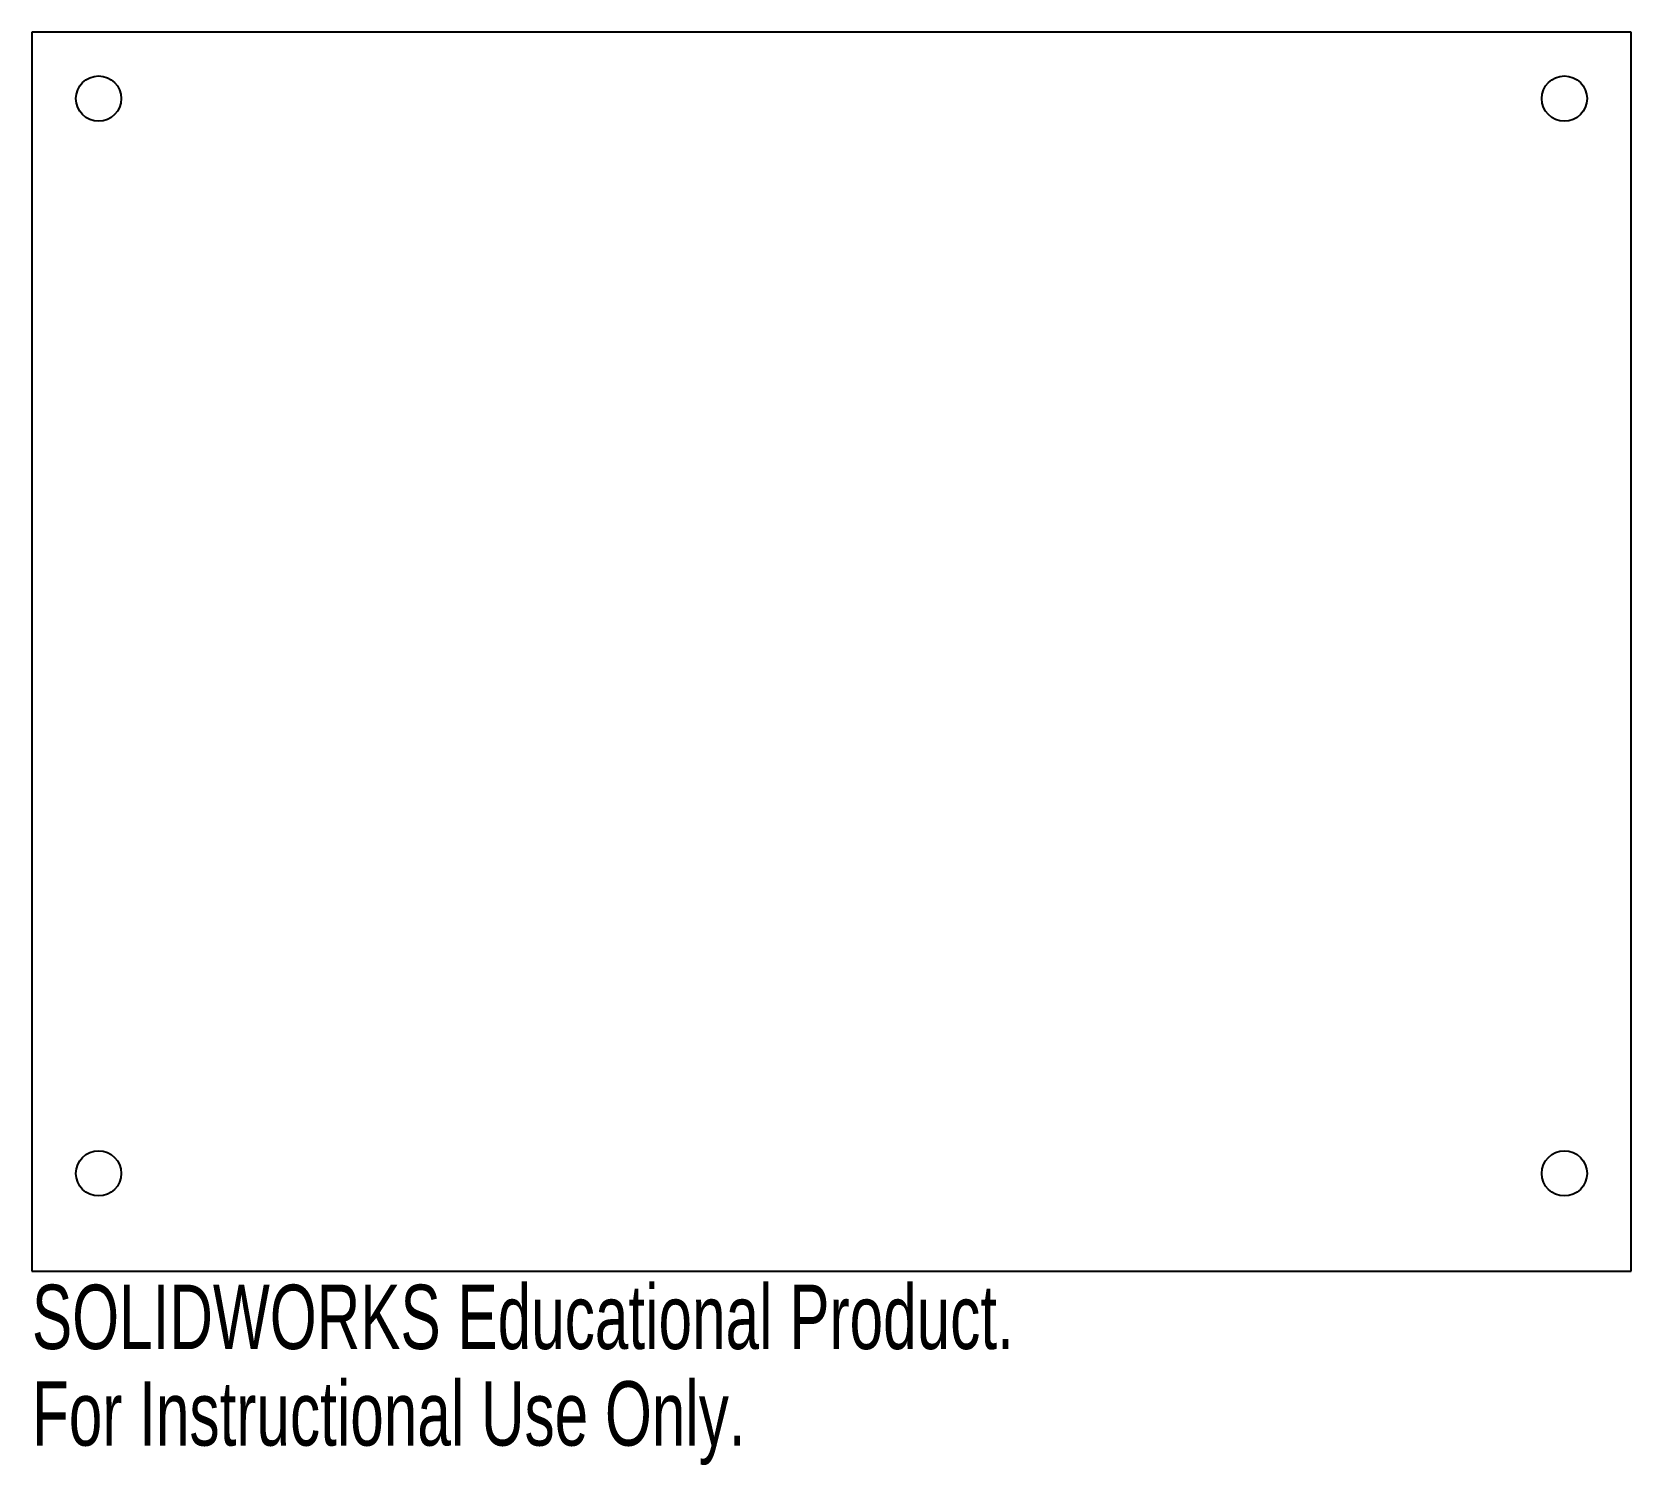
# Model space of a CAD drawing. Header units: millimetres. Extents: x 0 to 120, y -15 to 93.
import ezdxf

# ---------------------------------------------------------------- set-up
doc = ezdxf.new("R2010")
doc.units = ezdxf.units.MM
doc.styles.add('SLDTEXTSTYLE0', font='TXT', dxfattribs={"width": 0.7})

msp = doc.modelspace()

# ---------------------------------------------------------------- linework, layer by layer
at = {"color": 7, "linetype": 'Continuous', "lineweight": 25}
for p, q in [((120, 93.04), (0, 93.04)), ((0, 93.04), (0, 0)), ((120, 0), (120, 93.04)), ((0, 0), (120, 0))]:
    msp.add_line(p, q, dxfattribs=at)
for centre in [(5, 88.04), (115, 88.04), (5, 7.34), (115, 7.34)]:
    msp.add_circle(centre, 1.7, dxfattribs=at)

# ---------------------------------------------------------------- texts
at = {"color": 7, "linetype": 'Continuous', "char_height": 4.8336, "attachment_point": 1, "style": 'SLDTEXTSTYLE0'}
for s, insert in [('SOLIDWORKS Educational Product.', (0, -1.02)), ('For Instructional Use Only.', (0, -8.27))]:
    msp.add_mtext(s, dxfattribs=dict(at, insert=insert))

doc.saveas('drawing.dxf')
